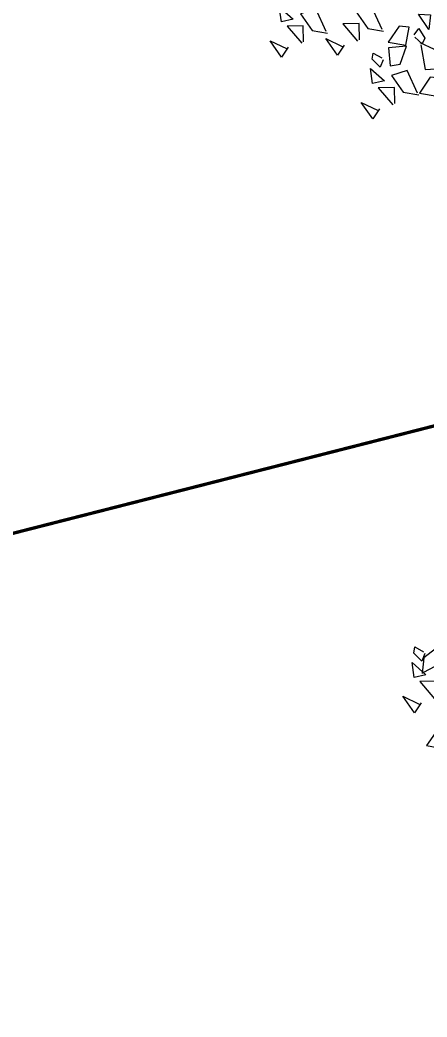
# Model space of a CAD drawing. Extents: x 671027 to 671614, y 802418 to 802669.
# Drawn here: x 671333.49 to 671337.21, y 802585.36 to 802594.46 of the extents above; entities that cross this region are included whole.
import ezdxf

# ---------------------------------------------------------------- set-up
doc = ezdxf.new("R2010")
doc.units = 0
for name, color, linetype in [('Pipe-Lateral-10 Bars-32mm', 7, 'Continuous'), ('plataform', 8, 'Continuous'), ('ROAD BORDER', 7, 'Continuous'), ('Roads boundry', 7, 'Continuous')]:
    doc.layers.add(name, color=color, linetype=linetype)
doc.styles.get("Standard").update_dxf_attribs({"font": 'arial.ttf'})
doc.linetypes.add('32mm', pattern='A,0.5,-0.2,["32mm",Standard,S=0.1,R=0,X=-0.1,Y=-0.05],-0.5', length=1.2)

# ---------------------------------------------------------------- blocks, each defined once
blk = doc.blocks.new('tg')
at = {"layer": 'plataform', "color": 2, "extrusion": (0.04100688207803799, -0.0577157786741523, 0.99749051349588)}
for p, q in [((-2.744171246938095, 2.10230068980519, 0.1934108261326958), (-2.606488061771415, 2.263782150594409, 0.1970941394706565)), ((-2.604144507256024, 2.233895332336317, 0.1952685152386639), (-2.518605139624015, 1.909960222563598, 0.1730087848879326)), ((-2.723079288197368, 1.833319719315398, 0.1769802321596286), (-2.744171246938095, 2.10230068980519, 0.1934108261326958))]:
    blk.add_line(p, q, dxfattribs=at)
at = {"layer": 'plataform', "color": 92, "extrusion": (0.04100688207803799, -0.0577157786741523, 0.99749051349588)}
for points, elevation in [([(2.298883676376809, 2.660642624037081), (2.421099375637172, 2.766316091852178), (2.18095635444621, 2.890400445996344), (2.312653740103991, 2.687292114138795)], -0.04094036375235302), ([(1.934809616291011, 2.544880671068612), (1.950295372291047, 2.705702818580541), (1.748889765418159, 2.708476831957972), (1.934809616291011, 2.544880671068612)], -0.04094036374015952), ([(2.255858052415685, 2.446521135248433), (2.040682381233204, 2.422645658508377), (2.01657265425912, 2.637691819453599), (2.2696282089633, 2.47317080447937)], -0.04094036376323948), ([(3.280051725240217, 1.556491183757484), (3.402267424718168, 1.662164651276669), (3.162124403526416, 1.786249005419721), (3.293821789386741, 1.583140673847955)], -0.0409403637642641), ([(2.157751727082549, 2.125801688808419), (1.836703643625657, 2.224161042577185), (1.879729267693732, 2.438282531717472), (2.119872289047812, 2.314198177601965), (2.184434324324217, 2.112014518080288)], -0.0409403637494502), ([(2.369965540983203, 1.914022850343725), (2.492181240231877, 2.019696317739327), (2.252038218743471, 2.143780671665302), (2.383735605062778, 1.940672340338159)], -0.04094036375460613), ([(2.915977665479189, 1.4407292308429), (2.931463421601864, 1.601551378124874), (2.730057814309898, 1.604325391513917), (2.915977665479189, 1.4407292308429)], -0.04094036377122485), ([(3.237026101429008, 1.342369694576824), (3.021850430179891, 1.318494217742739), (2.997740703636573, 1.533540379095848), (3.250796258112003, 1.369019363998784)], -0.04094036376151174), ([(-0.03981284660772588, 3.258484050064193), (0.1519048366252056, 3.431360929661005), (0.2242011354398257, 3.200499442208204), (-0.006882072205764089, 3.128404040399749), (-0.03981284660772588, 3.258484050064193)], -0.04094036376253521), ([(-0.4287966583309377, 3.427323922565487), (-0.3065809588807731, 3.532997390245393), (-0.5467239800165722, 3.657081744062815), (-0.4150265944411644, 3.453973412695113)], -0.04094036375877658), ([(2.32693991675252, 1.699901361174984), (2.111764245827053, 1.676025884396143), (2.087654519015296, 1.891072045368912), (2.340710073207506, 1.726551030473579)], -0.04094036376181545), ([(2.633667088903969, 1.417778423015592), (2.728342214856603, 1.470152913234084), (2.608699738732633, 1.565738253871529), (2.527794676561339, 1.540013253428159), (2.606984491596406, 1.431565593649174)], -0.04094036375955393), ([(3.138919776041435, 1.021650248462498), (2.817871692774821, 1.120009602095173), (2.860897317099384, 1.334131091195936), (3.101040338140497, 1.210046737444836), (3.165602373147459, 1.007863077542974)], -0.0409403637548084), ([(2.949312896881378, 0.823010909725196), (3.141030579788123, 0.9958877892663366), (3.21332687899504, 0.7650263019624919), (2.982243671485094, 0.6929309003454289), (2.949312896881378, 0.823010909725196)], -0.04094036376160127), ([(-0.7928707181996415, 3.311561969298667), (-0.7773849620365363, 3.472384116837616), (-0.9787905692615535, 3.475158130322701), (-0.7928707181996415, 3.311561969298667)], -0.04094036374889845), ([(-0.4718222821420319, 3.213202433385324), (-0.6869979533247756, 3.189326956644893), (-0.7111076802057055, 3.404373117523205), (-0.4580521256223695, 3.239852102779893)], -0.04094036375139321), ([(2.502855360276216, 0.8903532772290216), (2.838408357314989, 0.8780805284295699), (2.852034796292548, 0.660104528397207), (2.588020813825752, 0.7180891362677155), (2.473520430033318, 0.8967960208853417)], -0.04094036375661461), ([(2.360050271006117, 0.9615002590859348), (2.282076506519826, 0.8864898680701403), (2.422315975718882, 0.824977505859413), (2.493854990831737, 0.8706893646861426), (2.389385200991787, 0.9550575154696642)], -0.04094036376254703)]:
    blk.add_lwpolyline(points, dxfattribs=dict(at, elevation=elevation))
at = {"layer": 'plataform', "color": 2, "extrusion": (0.04100688207803799, -0.0577157786741523, 0.99749051349588)}
for points, elevation in [([(2.228833591771447, 1.379181914627378), (1.907785508707113, 1.477541268545469), (1.950811132545698, 1.691662757563447), (2.19095415357486, 1.567578403392479), (2.255516188728627, 1.365394744100764)], -0.04094036376812621), ([(2.724911813606647, 1.201807772204172), (2.495108362504017, 1.084196295696634), (2.484768792468624, 1.325892126023174), (2.726627060324586, 1.335980432439253), (2.724911813606647, 1.201807772204172)], -0.0409403637752681), ([(2.216214913781365, 1.146649690200773), (2.407932596889912, 1.319526570028229), (2.480228895867074, 1.088665082601705), (2.249145688439287, 1.016569680496061), (2.216214913781365, 1.146649690200773)], -0.0409403637631191), ([(2.093197771299708, 0.8665489836792175), (2.11969336552542, 0.707170330059667), (2.315006893308921, 0.756409943796203), (2.093197771299708, 0.8665489836792175)], -0.04094036376419274)]:
    blk.add_lwpolyline(points, dxfattribs=dict(at, elevation=elevation))
at = {"layer": 'plataform', "color": 108, "extrusion": (0.04100688207803799, -0.0577157786741523, 0.99749051349588), "elevation": -0.04094036376783414}
blk.add_lwpolyline([(-1.075181294707205, 3.288611161564655), (-0.980506168943845, 3.340985651919089), (-1.100148644934494, 3.436570992746221), (-1.181053707105524, 3.410845992303221), (-1.101863891814497, 3.302398332483965)], dxfattribs=at)

msp = doc.modelspace()

# ---------------------------------------------------------------- linework, layer by layer
at = {"layer": 'Pipe-Lateral-10 Bars-32mm', "color": 5, "linetype": '32mm', "const_width": 0.03, "elevation": -7.022723887773982e-09}
msp.add_lwpolyline([(671326.6033812539, 802588.0368856328), (671338.5223379524, 802591.0725757844)], dxfattribs=at)
at = {"layer": 'ROAD BORDER', "color": 0}
msp.add_arc((671356.4183857847, 802548.8972016472), 66.5000000000467, 47.97284086875054, 151.0589456224405, dxfattribs=at)
msp.add_arc((671356.4183857847, 802548.8972016472), 66.5000000000467, 47.97284086875054, 151.0589456224405, dxfattribs=at)
at = {"layer": 'ROAD BORDER'}
msp.add_arc((671356.456576219, 802548.9662537088), 64.00000000004441, 47.96386137253298, 151.0499661306829, dxfattribs=at)
at = {"layer": 'Roads boundry', "color": 3}
msp.add_lwpolyline([(671248.5910279385, 802451.9877095668, -0.06103334063775292), (671300.2366039508, 802580.0588673602, -0.4804273275002829), (671399.3166532884, 802596.50023423), (671471.7578529663, 802531.1958984801, -0.7201276442345739), (671452.8187047676, 802487.7241959309, 0.2244491123391406), (671290.8347020911, 802427.9603416859, -0.7647664495901305), (671248.5694266547, 802451.9070280312)], format="xyb", close=True, dxfattribs=at)
at = {"layer": 'Roads boundry'}
for centre in [(671356.4183857847, 802548.8972016472), (671356.4183857847, 802548.8972016472), (671356.4183943631, 802548.8972257797), (671356.4183943631, 802548.8972257797)]:
    msp.add_arc(centre, 66.5000000000467, 47.97284086875054, 151.0589456224405, dxfattribs=at)

# ---------------------------------------------------------------- block references
at = {"layer": 'plataform', "extrusion": (0.02429556639469112, -0.02787213729177239, -0.9993162009175823), "xscale": 0.6807066593267941, "yscale": 0.6807066593267941, "zscale": -0.6807066593267941, "rotation": 88.00247393690435}
for p in [(1033439.250865769, -163771.2311918052, -6059.576774540677), (1033435.646628978, -163764.0915732398, -6059.312608442611)]:
    msp.add_blockref('tg', p, dxfattribs=at)

doc.saveas('drawing.dxf')
